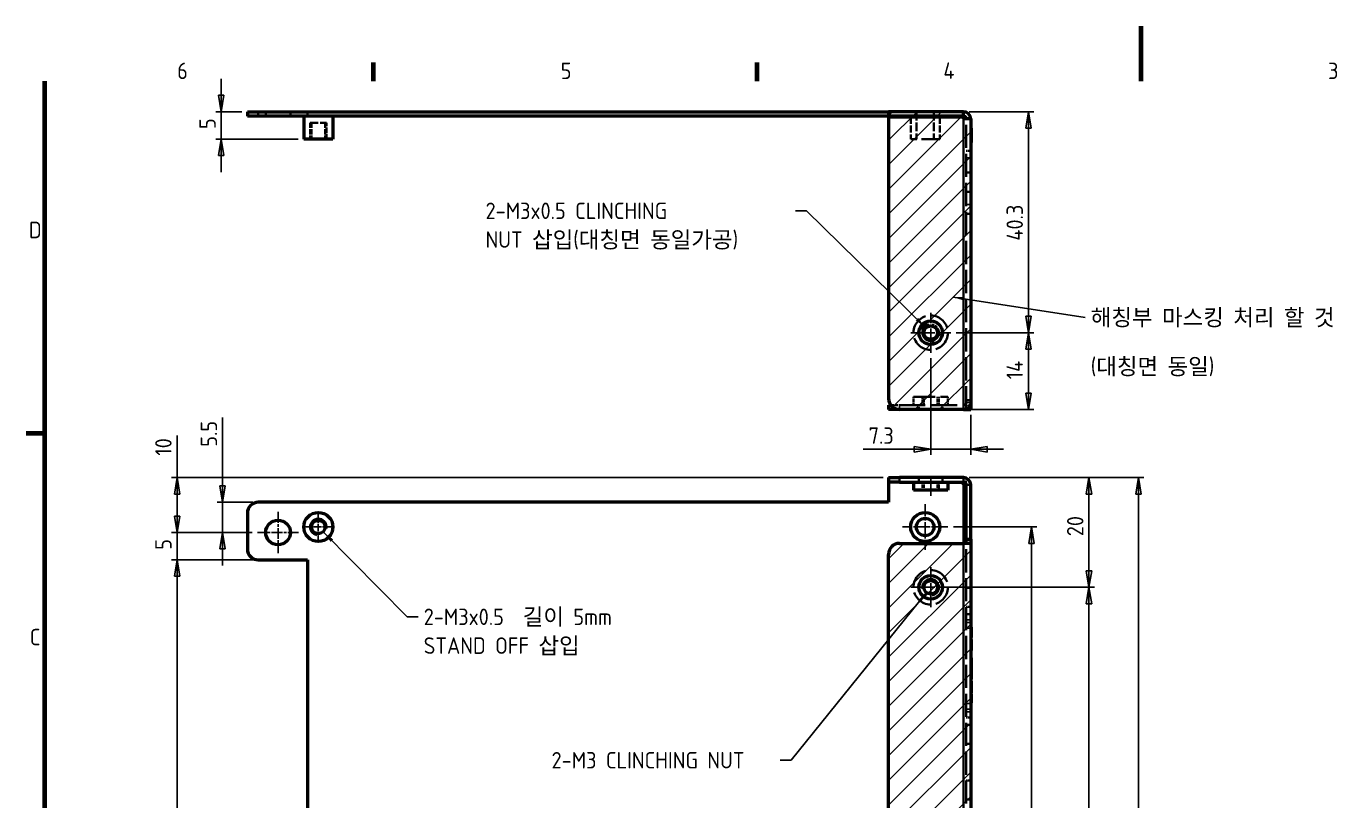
# Model space of a CAD drawing. Header units: millimetres. Extents: x 0 to 420, y 0 to 297.
# Drawn here: x 6.6 to 246.1, y 155.8 to 297 of the extents above; entities that cross this region are included whole.
import ezdxf

# ---------------------------------------------------------------- set-up
doc = ezdxf.new("R2010")
doc.units = ezdxf.units.MM
doc.linetypes.add('CHAIN', pattern=[0.3543, 0.2362, -0.0295, 0.0591, -0.0295])
doc.linetypes.add('DASHED', pattern=[0.2067, 0.1654, -0.0413])
doc.layers.get('0').update_dxf_attribs({"lineweight": 25})
for name, color, linetype, lineweight in [('가려진 것(ISO)', 5, 'DASHED', 35), ('가려진 좁은 것(ISO)', 5, 'DASHED', 25), ('가시적인 것(ISO)', 7, 'Continuous', 50), ('가시적인 좁은 것(ISO)', 1, 'Continuous', 35), ('경계(ISO)', 7, 'Continuous', 70), ('기호(ISO)', 7, 'Continuous', 25), ('스케치 형상(ISO)', 7, 'Continuous', 25), ('중심 표식(ISO)', 1, 'Continuous', 25), ('중심선(ISO)', 1, 'Continuous', 25), ('치수(ISO)', 7, 'Continuous', 25), ('해치(ISO)', 1, 'Continuous', 18)]:
    doc.layers.add(name, color=color, linetype=linetype, lineweight=lineweight)
doc.styles.add('ISO ProportionalPSTEK', font='isocp.shx')
doc.dimstyles.new('PSTEK', dxfattribs={"dimtxt": 3, "dimasz": 3, "dimexe": 1, "dimexo": 1, "dimgap": 1, "dimtad": 1, "dimrnd": 1e-08, "dimdsep": 46, "dimtxsty": 'ISO ProportionalPSTEK', "dimblk": 'Filled-1', "dimcen": 0.09, "dimdle": 10, "dimclrd": 3, "dimclre": 3, "dimclrt": 1, "dimadec": 1, "dimazin": 2, "dimtfac": 1, "dimtmove": 0, "dimatfit": 3, "dimfxl": 0, "dimtolj": 1, "dimlwd": -1, "dimlwe": -1, "dimarcsym": 0})
doc.dimstyles.new('PSTEK$7', dxfattribs={"dimtxt": 3, "dimasz": 2, "dimexe": 1, "dimexo": 1, "dimgap": 1, "dimtad": 1, "dimrnd": 1e-08, "dimdsep": 46, "dimtxsty": 'ISO ProportionalPSTEK', "dimblk": 'Filled-1', "dimcen": 0.09, "dimdle": 10, "dimclrd": 3, "dimclre": 3, "dimclrt": 1, "dimadec": 1, "dimazin": 2, "dimtfac": 1, "dimtmove": 0, "dimatfit": 3, "dimfxl": 0, "dimtolj": 1, "dimlwd": -1, "dimlwe": -1, "dimarcsym": 0})
pattern_1 = [(45, (0, 0), (-2.245064, 2.245064), [])]

# ---------------------------------------------------------------- blocks, each defined once
blk = doc.blocks.new('경계 Default Border')
at = {"layer": '경계(ISO)'}
for p, q in [((70, 287), (70, 290.4)), ((140, 287), (140, 290.4)), ((10, 222.75), (6.6, 222.75))]:
    blk.add_line(p, q, dxfattribs=at)
at = {"layer": '경계(ISO)', "flags": 128}
for points in [[(210, 297), (210, 287)], [(10, 10), (10, 287)]]:
    blk.add_lwpolyline(points, dxfattribs=at)
at = {"layer": '경계(ISO)', "color": 1, "char_height": 3, "attachment_point": 7, "style": 'ISO ProportionalPSTEK'}
for s, insert in [('6', (34.14, 287.37)), ('5', (104.14, 287.37)), ('4', (173.97, 287.4)), ('3', (244.17, 287.37)), ('D', (7.08, 258.35)), ('C', (7.24, 184.1))]:
    blk.add_mtext(s, dxfattribs=dict(at, insert=insert))
blk = doc.blocks.new('Filled-1')
at = {"color": 0}
for p, q in [((0, 0), (-1, 0.167)), ((-1, 0.167), (-1, -0.167)), ((-1, 0), (0, 0)), ((-1, -0.167), (0, 0))]:
    blk.add_line(p, q, dxfattribs=at)
at = {"color": 0, "flags": 128}
blk.add_lwpolyline([(-1, -0.167), (0, 0)], dxfattribs=at)
at = {"color": 0}
blk.add_solid([(-1, -0.167), (0, 0), (-1, 0.167), (-1, -0.167)], dxfattribs=at)
blk = doc.blocks.new('*D15')
at = {"layer": 'Defpoints', "color": 0}
for p in [(177.65, 214.68), (200.53, 214.68), (171.65, 194.68)]:
    blk.add_point(p, dxfattribs=at)
at = {"layer": '치수(ISO)', "color": 3}
for p, q in [((178.65, 214.68), (201.53, 214.68)), ((200.53, 197.68), (200.53, 211.68)), ((172.65, 194.68), (201.53, 194.68))]:
    blk.add_line(p, q, dxfattribs=at)
at = {"layer": '치수(ISO)', "color": 3, "xscale": 3, "yscale": 3, "zscale": 3}
for p, rotation in [((200.53, 214.68), 90), ((200.53, 194.68), 270)]:
    blk.add_blockref('Filled-1', p, dxfattribs=dict(at, rotation=rotation))
at = {"layer": '치수(ISO)', "color": 1, "insert": (196.53, 203.99), "char_height": 3, "attachment_point": 1, "rotation": 90, "style": 'ISO ProportionalPSTEK'}
blk.add_mtext('\\A1;20', dxfattribs=at)
blk = doc.blocks.new('*D16')
at = {"layer": 'Defpoints', "color": 0}
for p in [(171.65, 194.68), (200.53, 194.68), (175.3, 94.68)]:
    blk.add_point(p, dxfattribs=at)
at = {"layer": '치수(ISO)', "color": 3}
for p, q in [((172.65, 194.68), (201.53, 194.68)), ((200.53, 97.68), (200.53, 191.68)), ((176.3, 94.68), (201.53, 94.68))]:
    blk.add_line(p, q, dxfattribs=at)
at = {"layer": '치수(ISO)', "color": 3, "xscale": 3, "yscale": 3, "zscale": 3}
for p, rotation in [((200.53, 194.68), 90), ((200.53, 94.68), 270)]:
    blk.add_blockref('Filled-1', p, dxfattribs=dict(at, rotation=rotation))
at = {"layer": '치수(ISO)', "color": 1, "insert": (196.53, 140.28), "char_height": 3, "attachment_point": 1, "rotation": 90, "style": 'ISO ProportionalPSTEK'}
blk.add_mtext('\\A1;100', dxfattribs=at)
blk = doc.blocks.new('*D17')
at = {"layer": 'Defpoints', "color": 0}
for p in [(34.13, 214.68), (163.95, 214.68), (48.8, 204.68)]:
    blk.add_point(p, dxfattribs=at)
at = {"layer": '치수(ISO)', "color": 3}
for p, q in [((34.13, 214.68), (34.13, 222.38)), ((162.95, 214.68), (33.13, 214.68)), ((34.13, 207.68), (34.13, 211.68)), ((47.8, 204.68), (33.13, 204.68))]:
    blk.add_line(p, q, dxfattribs=at)
at = {"layer": '치수(ISO)', "color": 3, "xscale": 3, "yscale": 3, "zscale": 3}
for p, rotation in [((34.13, 214.68), 90), ((34.13, 204.68), 270)]:
    blk.add_blockref('Filled-1', p, dxfattribs=dict(at, rotation=rotation))
at = {"layer": '치수(ISO)', "color": 1, "insert": (30.13, 218.68), "char_height": 3, "attachment_point": 1, "rotation": 90, "style": 'ISO ProportionalPSTEK'}
blk.add_mtext('\\A1;10', dxfattribs=at)
blk = doc.blocks.new('*D18')
at = {"layer": 'Defpoints', "color": 0}
for p in [(34.13, 204.68), (48.8, 204.68), (48.95, 199.68)]:
    blk.add_point(p, dxfattribs=at)
at = {"layer": '치수(ISO)', "color": 3}
for p, q in [((34.13, 207.68), (34.13, 210.68)), ((47.8, 204.68), (33.13, 204.68)), ((34.13, 199.68), (34.13, 204.68)), ((47.95, 199.68), (33.13, 199.68)), ((34.13, 196.68), (34.13, 193.68))]:
    blk.add_line(p, q, dxfattribs=at)
at = {"layer": '치수(ISO)', "color": 3, "xscale": 3, "yscale": 3, "zscale": 3}
for p, rotation in [((34.13, 204.68), 270), ((34.13, 199.68), 90)]:
    blk.add_blockref('Filled-1', p, dxfattribs=dict(at, rotation=rotation))
at = {"layer": '치수(ISO)', "color": 1, "insert": (30.13, 201.52), "char_height": 3, "attachment_point": 1, "rotation": 90, "style": 'ISO ProportionalPSTEK'}
blk.add_mtext('\\A1;5', dxfattribs=at)
blk = doc.blocks.new('*D19')
at = {"layer": 'Defpoints', "color": 0}
for p in [(34.13, 199.68), (48.95, 199.68), (48.95, 89.68)]:
    blk.add_point(p, dxfattribs=at)
at = {"layer": '치수(ISO)', "color": 3}
for p, q in [((47.95, 199.68), (33.13, 199.68)), ((34.13, 92.68), (34.13, 196.68)), ((47.95, 89.68), (33.13, 89.68))]:
    blk.add_line(p, q, dxfattribs=at)
at = {"layer": '치수(ISO)', "color": 3, "xscale": 3, "yscale": 3, "zscale": 3}
for p, rotation in [((34.13, 199.68), 90), ((34.13, 89.68), 270)]:
    blk.add_blockref('Filled-1', p, dxfattribs=dict(at, rotation=rotation))
at = {"layer": '치수(ISO)', "color": 1, "insert": (30.13, 142.58), "char_height": 3, "attachment_point": 1, "rotation": 90, "style": 'ISO ProportionalPSTEK'}
blk.add_mtext('\\A1;110', dxfattribs=at)
blk = doc.blocks.new('*D22')
at = {"layer": 'Defpoints', "color": 0}
for p in [(46.95, 281.41), (42.18, 276.41), (57.25, 276.41)]:
    blk.add_point(p, dxfattribs=at)
at = {"layer": '치수(ISO)', "color": 3}
for p, q in [((42.18, 284.41), (42.18, 287.41)), ((45.95, 281.41), (41.18, 281.41)), ((42.18, 281.41), (42.18, 276.41)), ((56.25, 276.41), (41.18, 276.41)), ((42.18, 273.41), (42.18, 270.41))]:
    blk.add_line(p, q, dxfattribs=at)
at = {"layer": '치수(ISO)', "color": 3, "xscale": 3, "yscale": 3, "zscale": 3}
for p, rotation in [((42.18, 281.41), 270), ((42.18, 276.41), 90)]:
    blk.add_blockref('Filled-1', p, dxfattribs=dict(at, rotation=rotation))
at = {"layer": '치수(ISO)', "color": 1, "insert": (38.18, 278.25), "char_height": 3, "attachment_point": 1, "rotation": 90, "style": 'ISO ProportionalPSTEK'}
blk.add_mtext('\\A1;5', dxfattribs=at)
blk = doc.blocks.new('*D35')
at = {"layer": 'Defpoints', "color": 0}
for p in [(177.65, 281.41), (175.3, 241.11), (189.49, 241.11)]:
    blk.add_point(p, dxfattribs=at)
at = {"layer": '치수(ISO)', "color": 3}
for p, q in [((178.65, 281.41), (190.49, 281.41)), ((189.49, 278.41), (189.49, 244.11)), ((176.3, 241.11), (190.49, 241.11))]:
    blk.add_line(p, q, dxfattribs=at)
at = {"layer": '치수(ISO)', "color": 3, "xscale": 3, "yscale": 3, "zscale": 3}
for p, rotation in [((189.49, 281.41), 90), ((189.49, 241.11), 270)]:
    blk.add_blockref('Filled-1', p, dxfattribs=dict(at, rotation=rotation))
at = {"layer": '치수(ISO)', "color": 1, "insert": (185.49, 257.9), "char_height": 3, "attachment_point": 1, "rotation": 90, "style": 'ISO ProportionalPSTEK'}
blk.add_mtext('\\A1;40.3', dxfattribs=at)
blk = doc.blocks.new('*D36')
at = {"layer": 'Defpoints', "color": 0}
for p in [(175.3, 241.11), (189.49, 241.11), (177.65, 227.11)]:
    blk.add_point(p, dxfattribs=at)
at = {"layer": '치수(ISO)', "color": 3}
for p, q in [((176.3, 241.11), (190.49, 241.11)), ((189.49, 230.11), (189.49, 238.11)), ((178.65, 227.11), (190.49, 227.11))]:
    blk.add_line(p, q, dxfattribs=at)
at = {"layer": '치수(ISO)', "color": 3, "xscale": 3, "yscale": 3, "zscale": 3}
for p, rotation in [((189.49, 241.11), 90), ((189.49, 227.11), 270)]:
    blk.add_blockref('Filled-1', p, dxfattribs=dict(at, rotation=rotation))
at = {"layer": '치수(ISO)', "color": 1, "insert": (185.49, 232.61), "char_height": 3, "attachment_point": 1, "rotation": 90, "style": 'ISO ProportionalPSTEK'}
blk.add_mtext('\\A1;14', dxfattribs=at)
blk = doc.blocks.new('*D37')
at = {"layer": 'Defpoints', "color": 0}
for p in [(171.65, 237.46), (178.95, 227.11), (171.65, 219.85)]:
    blk.add_point(p, dxfattribs=at)
at = {"layer": '치수(ISO)', "color": 3}
for p, q in [((171.65, 236.46), (171.65, 218.85)), ((178.95, 226.11), (178.95, 218.85)), ((168.65, 219.85), (159.33, 219.85)), ((178.95, 219.85), (171.65, 219.85)), ((181.95, 219.85), (184.95, 219.85))]:
    blk.add_line(p, q, dxfattribs=at)
at = {"layer": '치수(ISO)', "color": 3, "xscale": 3, "yscale": 3, "zscale": 3}
blk.add_blockref('Filled-1', (171.65, 219.85), dxfattribs=at)
at = {"layer": '치수(ISO)', "color": 3, "xscale": 3, "yscale": 3, "zscale": 3, "rotation": 180}
blk.add_blockref('Filled-1', (178.95, 219.85), dxfattribs=at)
at = {"layer": '치수(ISO)', "color": 1, "insert": (160.33, 223.85), "char_height": 3, "attachment_point": 1, "style": 'ISO ProportionalPSTEK'}
blk.add_mtext('\\A1;7.3', dxfattribs=at)
blk = doc.blocks.new('*D41')
at = {"layer": 'Defpoints', "color": 0}
for p in [(174.8, 205.68), (174.8, 83.68), (190.04, 83.68)]:
    blk.add_point(p, dxfattribs=at)
at = {"layer": '치수(ISO)', "color": 3}
for p, q in [((175.8, 205.68), (191.04, 205.68)), ((190.04, 202.68), (190.04, 86.68)), ((175.8, 83.68), (191.04, 83.68))]:
    blk.add_line(p, q, dxfattribs=at)
at = {"layer": '치수(ISO)', "color": 3, "xscale": 3, "yscale": 3, "zscale": 3}
for p, rotation in [((190.04, 205.68), 90), ((190.04, 83.68), 270)]:
    blk.add_blockref('Filled-1', p, dxfattribs=dict(at, rotation=rotation))
at = {"layer": '치수(ISO)', "color": 1, "insert": (186.04, 142.19), "char_height": 3, "attachment_point": 1, "rotation": 90, "style": 'ISO ProportionalPSTEK'}
blk.add_mtext('\\A1;122', dxfattribs=at)
blk = doc.blocks.new('*D46')
at = {"layer": 'Defpoints', "color": 0}
for p in [(177.65, 214.68), (177.65, 74.68), (209.57, 74.68)]:
    blk.add_point(p, dxfattribs=at)
at = {"layer": '치수(ISO)', "color": 3}
for p, q in [((178.65, 214.68), (210.57, 214.68)), ((209.57, 211.68), (209.57, 77.68)), ((178.65, 74.68), (210.57, 74.68))]:
    blk.add_line(p, q, dxfattribs=at)
at = {"layer": '치수(ISO)', "color": 3, "xscale": 3, "yscale": 3, "zscale": 3}
for p, rotation in [((209.57, 214.68), 90), ((209.57, 74.68), 270)]:
    blk.add_blockref('Filled-1', p, dxfattribs=dict(at, rotation=rotation))
at = {"layer": '치수(ISO)', "color": 1, "insert": (205.57, 142.13), "char_height": 3, "attachment_point": 1, "rotation": 90, "style": 'ISO ProportionalPSTEK'}
blk.add_mtext('\\A1;140', dxfattribs=at)
blk = doc.blocks.new('*D51')
at = {"layer": 'Defpoints', "color": 0}
for p in [(48.95, 210.18), (42.43, 204.68), (48.8, 204.68)]:
    blk.add_point(p, dxfattribs=at)
at = {"layer": '치수(ISO)', "color": 3}
for p, q in [((42.43, 213.18), (42.43, 225.64)), ((47.95, 210.18), (41.43, 210.18)), ((42.43, 204.68), (42.43, 210.18)), ((47.8, 204.68), (41.43, 204.68)), ((42.43, 201.68), (42.43, 198.68))]:
    blk.add_line(p, q, dxfattribs=at)
at = {"layer": '치수(ISO)', "color": 3, "xscale": 3, "yscale": 3, "zscale": 3}
for p, rotation in [((42.43, 210.18), 270), ((42.43, 204.68), 90)]:
    blk.add_blockref('Filled-1', p, dxfattribs=dict(at, rotation=rotation))
at = {"layer": '치수(ISO)', "color": 1, "insert": (38.43, 220.31), "char_height": 3, "attachment_point": 1, "rotation": 90, "style": 'ISO ProportionalPSTEK'}
blk.add_mtext('\\A1;5.5', dxfattribs=at)

msp = doc.modelspace()

# ---------------------------------------------------------------- hatches: boundary and pattern name
at = {"layer": '해치(ISO)'}
h = msp.add_hatch(dxfattribs=at)
h.set_pattern_fill('ANSI31', color=1, scale=25.4, style=0)
h.set_pattern_definition(pattern_1)
edge = h.paths.add_edge_path()
edge.add_line((163.949, 281.41), (163.949, 229.11))
edge.add_arc((165.949, 229.11), 2, 180, 270)
edge.add_line((165.949, 227.11), (178.949, 227.11))
edge.add_line((178.949, 227.11), (178.949, 280.11))
edge.add_arc((177.649, 280.11), 1.3, 0, 90)
edge.add_line((177.649, 281.41), (163.949, 281.41))
h = msp.add_hatch(dxfattribs=at)
h.set_pattern_fill('ANSI31', color=1, scale=25.4, style=0)
h.set_pattern_definition(pattern_1)
edge = h.paths.add_edge_path()
edge.add_line((165.949, 202.681), (178.949, 202.681))
edge.add_line((178.949, 202.681), (178.949, 86.681))
edge.add_line((178.949, 86.681), (165.949, 86.681))
edge.add_arc((165.949, 88.681), 2, 180, 270, ccw=False)
edge.add_line((163.949, 88.681), (163.949, 200.681))
edge.add_arc((165.949, 200.681), 2, 90, 180, ccw=False)

# ---------------------------------------------------------------- linework, layer by layer
at = {"layer": '가려진 것(ISO)', "ltscale": 1.523657}
for p, q in [((50.299, 281.41), (50.299, 280.61)), ((54.799, 281.41), (54.799, 280.61)), ((57.949, 280.61), (57.949, 281.41)), ((178.949, 274.31), (178.149, 274.31)), ((178.949, 270.31), (178.149, 270.31)), ((178.949, 266.81), (178.149, 266.81)), ((178.949, 262.81), (178.149, 262.81)), ((169.499, 227.91), (169.499, 227.11)), ((173.799, 227.91), (173.799, 227.11)), ((178.149, 228.81), (178.949, 228.81)), ((169.499, 214.681), (169.499, 213.881)), ((173.799, 214.681), (173.799, 213.881)), ((178.949, 194.606), (178.149, 194.606)), ((178.949, 191.106), (178.149, 191.106)), ((178.949, 189.763), (178.149, 189.763)), ((178.949, 170.95), (178.149, 170.95)), ((178.949, 169.606), (178.149, 169.606)), ((178.949, 166.106), (178.149, 166.106)), ((178.949, 159.461), (178.149, 159.461)), ((178.949, 155.961), (178.149, 155.961))]:
    msp.add_line(p, q, dxfattribs=at)
at = {"layer": '가려진 것(ISO)', "ltscale": 7.809156}
for p, q in [((167.999, 280.51), (167.999, 276.41)), ((173.299, 280.51), (173.299, 276.41))]:
    msp.add_line(p, q, dxfattribs=at)
at = {"layer": '가려진 것(ISO)', "ltscale": 9.523383}
for p, q in [((169.049, 281.41), (169.049, 276.41)), ((172.249, 281.41), (172.249, 276.41))]:
    msp.add_line(p, q, dxfattribs=at)
at = {"layer": '가려진 것(ISO)', "ltscale": 5.71399}
for p, q in [((58.399, 279.41), (58.399, 276.41)), ((58.67, 279.41), (58.67, 276.41)), ((61.129, 279.41), (61.129, 276.41)), ((61.399, 276.41), (61.399, 279.41))]:
    msp.add_line(p, q, dxfattribs=at)
at = {"layer": '가려진 것(ISO)', "ltscale": 8.975572}
msp.add_line((58.399, 279.41), (61.399, 279.41), dxfattribs=at)
at = {"layer": '가려진 것(ISO)', "ltscale": 25.641026}
msp.add_line((178.149, 227.11), (178.149, 280.11), dxfattribs=at)
at = {"layer": '가려진 것(ISO)', "ltscale": 0.19037}
for p, q in [((178.949, 278.363), (179.049, 278.363)), ((178.949, 278.128), (179.049, 278.128)), ((178.949, 278.119), (179.049, 278.119)), ((178.949, 277.996), (179.049, 277.996)), ((178.949, 277.974), (179.049, 277.974)), ((178.949, 277.664), (179.049, 277.664)), ((178.949, 277.655), (179.049, 277.655)), ((178.949, 277.433), (179.049, 277.433)), ((178.949, 277.431), (179.049, 277.431)), ((178.949, 277.429), (179.049, 277.429)), ((178.949, 277.38), (179.049, 277.38)), ((178.949, 277.368), (179.049, 277.368)), ((178.949, 277.275), (179.049, 277.275)), ((178.949, 277.155), (179.049, 277.155)), ((178.949, 277.147), (179.049, 277.147)), ((178.949, 277.09), (179.049, 277.09)), ((178.949, 276.997), (179.049, 276.997)), ((178.949, 276.973), (179.049, 276.973)), ((178.949, 276.961), (179.049, 276.961)), ((178.949, 276.878), (179.049, 276.878)), ((178.949, 276.799), (179.049, 276.799)), ((178.949, 276.794), (179.049, 276.794)), ((178.949, 276.572), (179.049, 276.572)), ((178.949, 276.211), (179.049, 276.211)), ((178.949, 276.203), (179.049, 276.203)), ((178.949, 276.158), (179.049, 276.158)), ((178.949, 276.15), (179.049, 276.15)), ((178.949, 276.148), (179.049, 276.148)), ((178.949, 276.146), (179.049, 276.146)), ((178.949, 276.102), (179.049, 276.102)), ((178.949, 276.098), (179.049, 276.098)), ((178.949, 275.964), (179.049, 275.964)), ((178.949, 275.863), (179.049, 275.863)), ((178.949, 187.386), (179.049, 187.386)), ((178.949, 187.384), (179.049, 187.384)), ((178.949, 187.12), (179.049, 187.12)), ((178.949, 185.86), (179.049, 185.86)), ((178.949, 184.969), (179.049, 184.969)), ((178.949, 184.732), (179.049, 184.732)), ((178.949, 184.673), (179.049, 184.673)), ((178.949, 184.521), (179.049, 184.521)), ((178.949, 184.462), (179.049, 184.462)), ((178.949, 184.306), (179.049, 184.306)), ((178.949, 184.286), (179.049, 184.286)), ((178.949, 184.246), (179.049, 184.246)), ((178.949, 184.069), (179.049, 184.069)), ((178.949, 184.057), (179.049, 184.057)), ((178.949, 183.999), (179.049, 183.999)), ((178.949, 183.843), (179.049, 183.843)), ((178.949, 183.788), (179.049, 183.788)), ((178.949, 183.782), (179.049, 183.782)), ((178.949, 183.63), (179.049, 183.63)), ((178.949, 183.612), (179.049, 183.612)), ((178.949, 183.571), (179.049, 183.571)), ((178.949, 183.395), (179.049, 183.395)), ((178.949, 180.988), (179.049, 180.988)), ((178.949, 180.656), (179.049, 180.656)), ((178.949, 179.874), (179.049, 179.874)), ((178.949, 179.442), (179.049, 179.442)), ((178.949, 179.157), (179.049, 179.157)), ((178.949, 179.015), (179.049, 179.015)), ((178.949, 178.984), (179.049, 178.984)), ((178.949, 178.652), (179.049, 178.652)), ((178.949, 178.271), (179.049, 178.271)), ((178.949, 177.228), (179.049, 177.228)), ((178.949, 175.71), (179.049, 175.71)), ((178.949, 174.843), (179.049, 174.843)), ((178.949, 174.702), (179.049, 174.702)), ((178.949, 173.942), (179.049, 173.942))]:
    msp.add_line(p, q, dxfattribs=at)
at = {"layer": '가려진 것(ISO)', "ltscale": 20.138414}
msp.add_line((173.299, 276.41), (167.999, 276.41), dxfattribs=at)
at = {"layer": '가려진 것(ISO)', "ltscale": 3.532332}
msp.add_line((164.349, 227.91), (165.949, 227.91), dxfattribs=at)
at = {"layer": '가려진 것(ISO)', "ltscale": 28.301888}
msp.add_line((165.949, 227.91), (177.649, 227.91), dxfattribs=at)
at = {"layer": '가려진 것(ISO)', "ltscale": 23.938116}
msp.add_line((168.499, 229.41), (174.799, 229.41), dxfattribs=at)
at = {"layer": '가려진 것(ISO)', "ltscale": 2.856945}
for p, q in [((168.499, 227.91), (168.499, 229.41)), ((170.149, 229.41), (170.149, 227.91)), ((170.42, 227.91), (170.42, 229.41)), ((172.879, 227.91), (172.879, 229.41)), ((173.149, 227.91), (173.149, 229.41)), ((174.799, 227.91), (174.799, 229.41)), ((170.149, 213.881), (170.149, 212.381)), ((170.42, 213.881), (170.42, 212.381)), ((172.879, 213.881), (172.879, 212.381)), ((173.149, 212.381), (173.149, 213.881))]:
    msp.add_line(p, q, dxfattribs=at)
at = {"layer": '가려진 것(ISO)', "ltscale": 25.509083}
msp.add_line((178.149, 86.681), (178.149, 202.681), dxfattribs=at)
at = {"layer": '가려진 것(ISO)', "ltscale": 23.938116}
for centre in [(171.649, 241.11), (171.649, 194.681)]:
    msp.add_circle(centre, 3.15, dxfattribs=at)
at = {"layer": '가려진 것(ISO)', "ltscale": 3.490439}
msp.add_arc((171.649, 241.11), 1.5, 10, 80, dxfattribs=at)
at = {"layer": '가려진 것(ISO)', "ltscale": 3.889358}
msp.add_arc((177.649, 228.41), 1.3, 270, 0, dxfattribs=at)
at = {"layer": '가려진 것(ISO)', "ltscale": 1.495845}
msp.add_arc((177.649, 228.41), 0.5, 270, 0, dxfattribs=at)
at = {"layer": '가려진 좁은 것(ISO)', "ltscale": 0.19037}
for p, q in [((178.949, 278.16), (179.049, 278.16)), ((178.949, 278.079), (179.049, 278.079)), ((178.949, 278.075), (179.049, 278.075)), ((178.949, 277.87), (179.049, 277.87)), ((178.949, 277.609), (179.049, 277.609)), ((178.949, 277.595), (179.049, 277.595)), ((178.949, 277.22), (179.049, 277.22)), ((178.949, 277.171), (179.049, 277.171)), ((178.949, 277.113), (179.049, 277.113)), ((178.949, 276.626), (179.049, 276.626)), ((178.949, 276.616), (179.049, 276.616)), ((178.949, 276.568), (179.049, 276.568)), ((178.949, 276.541), (179.049, 276.541)), ((178.949, 276.472), (179.049, 276.472)), ((178.949, 276.426), (179.049, 276.426)), ((178.949, 276.359), (179.049, 276.359)), ((178.949, 276.357), (179.049, 276.357)), ((178.949, 276.245), (179.049, 276.245)), ((178.949, 276.235), (179.049, 276.235)), ((178.949, 276.221), (179.049, 276.221)), ((178.949, 276.162), (179.049, 276.162)), ((178.949, 276.019), (179.049, 276.019)), ((178.949, 275.994), (179.049, 275.994)), ((178.949, 187.102), (179.049, 187.102)), ((178.949, 186.636), (179.049, 186.636)), ((178.949, 186.632), (179.049, 186.632)), ((178.949, 186.091), (179.049, 186.091)), ((178.949, 186.083), (179.049, 186.083)), ((178.949, 185.828), (179.049, 185.828)), ((178.949, 178.999), (179.049, 178.999)), ((178.949, 178.601), (179.049, 178.601)), ((178.949, 178.563), (179.049, 178.563)), ((178.949, 177.023), (179.049, 177.023)), ((178.949, 176.47), (179.049, 176.47)), ((178.949, 175.915), (179.049, 175.915)), ((178.949, 175.662), (179.049, 175.662)), ((178.949, 174.971), (179.049, 174.971)), ((178.949, 174.663), (179.049, 174.663)), ((178.949, 174.223), (179.049, 174.223)), ((178.949, 174.217), (179.049, 174.217)), ((178.949, 174.169), (179.049, 174.169))]:
    msp.add_line(p, q, dxfattribs=at)
at = {"layer": '가려진 좁은 것(ISO)', "ltscale": 1.523657}
for p, q in [((178.949, 272.991), (178.149, 272.991)), ((178.949, 264.491), (178.149, 264.491)), ((165.949, 227.11), (165.949, 227.91)), ((178.149, 228.41), (178.949, 228.41)), ((178.949, 189.752), (178.149, 189.752)), ((178.949, 188.717), (178.149, 188.717)), ((178.949, 188.263), (178.149, 188.263)), ((178.949, 187.228), (178.149, 187.228)), ((178.949, 173.485), (178.149, 173.485)), ((178.949, 172.45), (178.149, 172.45)), ((178.949, 171.996), (178.149, 171.996)), ((178.949, 170.961), (178.149, 170.961))]:
    msp.add_line(p, q, dxfattribs=at)
at = {"layer": '가려진 좁은 것(ISO)', "ltscale": 2.285536}
msp.add_line((178.149, 214.581), (178.149, 213.381), dxfattribs=at)
at = {"layer": '가시적인 것(ISO)'}
for p, q in [((46.949, 281.41), (46.949, 280.61)), ((46.949, 281.41), (48.949, 281.41)), ((48.949, 280.61), (46.949, 280.61)), ((48.949, 281.41), (163.949, 281.41)), ((163.949, 280.61), (48.949, 280.61)), ((57.249, 280.61), (57.249, 276.41)), ((62.549, 280.61), (62.549, 276.41)), ((177.649, 281.41), (163.949, 281.41)), ((163.949, 281.41), (163.949, 280.61)), ((177.649, 280.61), (163.949, 280.61)), ((163.949, 280.51), (177.649, 280.51)), ((163.949, 280.51), (163.949, 229.11)), ((167.999, 280.61), (167.999, 280.51)), ((173.299, 280.61), (173.299, 280.51)), ((177.649, 280.61), (177.649, 281.41)), ((177.649, 280.51), (177.649, 280.11)), ((178.149, 280.11), (177.649, 280.11)), ((178.949, 280.11), (178.149, 280.11)), ((178.949, 280.11), (178.949, 227.11)), ((178.949, 278.415), (179.049, 278.415)), ((178.949, 278.407), (179.049, 278.407)), ((178.949, 278.334), (179.049, 278.334)), ((178.949, 278.192), (179.049, 278.192)), ((179.049, 278.192), (179.049, 277.795)), ((62.549, 276.41), (57.249, 276.41)), ((178.949, 277.795), (179.049, 277.795)), ((178.949, 276.43), (179.049, 276.43)), ((178.949, 276.029), (179.049, 276.029)), ((178.949, 275.883), (179.049, 275.883)), ((178.949, 275.818), (179.049, 275.818)), ((178.949, 275.81), (179.049, 275.81)), ((179.049, 276.43), (179.049, 276.029)), ((163.949, 227.91), (164.349, 227.91)), ((163.949, 227.91), (163.949, 227.11)), ((165.949, 227.11), (163.949, 227.11)), ((177.649, 227.11), (165.949, 227.11)), ((177.649, 227.11), (178.949, 227.11)), ((163.949, 214.681), (165.949, 214.681)), ((163.949, 214.681), (163.949, 213.881)), ((163.949, 213.881), (163.949, 210.181)), ((165.949, 213.881), (163.949, 213.881)), ((177.649, 214.681), (165.949, 214.681)), ((165.949, 213.881), (177.649, 213.881)), ((168.499, 213.881), (168.499, 212.381)), ((174.799, 213.881), (174.799, 212.381)), ((177.649, 213.381), (177.649, 213.881)), ((178.149, 213.381), (177.649, 213.381)), ((178.149, 203.481), (178.149, 213.381)), ((178.949, 203.481), (178.949, 213.381)), ((174.799, 212.381), (168.499, 212.381)), ((163.949, 210.181), (48.949, 210.181)), ((46.949, 208.181), (46.949, 201.681)), ((165.949, 202.681), (177.649, 202.681)), ((178.949, 202.681), (177.649, 202.681)), ((178.149, 203.481), (178.949, 203.481)), ((178.149, 202.681), (178.149, 203.481)), ((178.949, 203.481), (178.949, 202.681)), ((178.949, 202.681), (178.949, 86.681)), ((48.949, 199.681), (57.949, 199.681)), ((57.949, 199.681), (57.949, 89.681)), ((163.949, 88.681), (163.949, 200.681)), ((178.949, 187.41), (179.049, 187.41)), ((178.949, 187.078), (179.049, 187.078)), ((178.949, 185.514), (179.049, 185.514)), ((178.949, 185.165), (179.049, 185.165)), ((178.949, 184.908), (179.049, 184.908)), ((178.949, 184.691), (179.049, 184.691)), ((178.949, 184.515), (179.049, 184.515)), ((179.049, 185.165), (179.049, 184.908)), ((179.049, 184.908), (179.049, 184.691)), ((179.049, 184.691), (179.049, 184.515)), ((179.049, 184.515), (179.049, 184.234)), ((178.949, 184.234), (179.049, 184.234)), ((178.949, 184.017), (179.049, 184.017)), ((178.949, 183.841), (179.049, 183.841)), ((178.949, 183.334), (179.049, 183.334)), ((178.949, 183.138), (179.049, 183.138)), ((179.049, 184.234), (179.049, 184.017)), ((179.049, 184.017), (179.049, 183.841)), ((179.049, 183.841), (179.049, 183.334)), ((179.049, 183.334), (179.049, 183.138)), ((178.949, 181.827), (179.049, 181.827)), ((178.949, 179.817), (179.049, 179.817)), ((179.049, 181.827), (179.049, 179.817)), ((179.049, 179.817), (179.049, 179.503)), ((178.949, 179.503), (179.049, 179.503)), ((178.949, 177.939), (179.049, 177.939)), ((178.949, 177.574), (179.049, 177.574)), ((178.949, 177.274), (179.049, 177.274)), ((179.049, 178.583), (179.049, 177.939)), ((178.949, 175.664), (179.049, 175.664)), ((178.949, 175.364), (179.049, 175.364)), ((178.949, 175.19), (179.049, 175.19)), ((178.949, 173.61), (179.049, 173.61)), ((179.049, 174.238), (179.049, 173.61))]:
    msp.add_line(p, q, dxfattribs=at)
for centre, radius in [((171.649, 241.11), 2.15), ((171.649, 241.11), 1.23), ((52.549, 204.681), 2.25), ((59.899, 205.681), 2.65), ((59.899, 205.681), 1.23), ((170.649, 205.681), 2.65), ((170.649, 205.681), 1.6), ((171.649, 194.681), 2.15), ((171.649, 194.681), 1.23)]:
    msp.add_circle(centre, radius, dxfattribs=at)
for centre, radius, start, end in [((177.649, 280.11), 1.3, 0, 90), ((177.649, 280.11), 0.5, 0, 90), ((165.949, 229.11), 2, 180, 270), ((177.649, 213.381), 1.3, 0, 90), ((177.649, 213.381), 0.5, 0, 90), ((48.949, 208.181), 2, 90, 180), ((48.949, 201.681), 2, 180, 270), ((165.949, 200.681), 2, 90, 180)]:
    msp.add_arc(centre, radius, start, end, dxfattribs=at)
for points in [[(179.049, 278.415), (179.049, 278.414), (179.049, 278.413), (179.049, 278.407)], [(179.049, 275.818), (179.049, 275.812), (179.049, 275.811), (179.049, 275.81)]]:
    msp.add_open_spline(points, degree=3, dxfattribs=at)
for points, knots in [([(179.049, 278.407), (179.049, 278.405), (179.049, 278.403), (179.049, 278.375), (179.049, 278.356), (179.049, 278.334)], [-0.042805547, -0.042805547, -0.042805547, -0.042805547, -0.020984782, -0.020984782, 0, 0, 0, 0]), ([(179.049, 278.334), (179.049, 278.316), (179.049, 278.293), (179.049, 278.241), (179.049, 278.217), (179.049, 278.192)], [-0.035724729, -0.035724729, -0.035724729, -0.035724729, -0.017263567, -0.017263567, 0, 0, 0, 0]), ([(179.049, 277.795), (179.049, 277.722), (179.049, 277.641), (179.049, 277.492), (179.049, 277.354), (179.049, 277.115)], [-0.16438979, -0.16438979, -0.16438979, -0.16438979, -0.07180948, -0.07180948, 0, 0, 0, 0]), ([(179.049, 277.115), (179.049, 276.966), (179.049, 276.789), (179.049, 276.55), (179.049, 276.488), (179.049, 276.43)], [-0.084953723, -0.084953723, -0.084953723, -0.084953723, -0.029529364, -0.029529364, -0.008799085, -0.008799085, -0.008799085, -0.008799085]), ([(179.049, 276.029), (179.049, 275.999), (179.049, 275.972), (179.049, 275.934), (179.049, 275.907), (179.049, 275.883)], [-0.070656955, -0.070656955, -0.070656955, -0.070656955, -0.023901079, -0.023901079, 0, 0, 0, 0]), ([(179.049, 275.883), (179.049, 275.863), (179.049, 275.847), (179.049, 275.83), (179.049, 275.823), (179.049, 275.818)], [-0.10644016, -0.10644016, -0.10644016, -0.10644016, -0.03597683, -0.03597683, 0, 0, 0, 0]), ([(179.049, 187.41), (179.049, 187.355), (179.049, 187.3), (179.049, 187.214), (179.049, 187.154), (179.049, 187.078)], [-0.070656955, -0.070656955, -0.070656955, -0.070656955, -0.023901079, -0.023901079, 0, 0, 0, 0]), ([(179.049, 187.078), (179.049, 187.012), (179.049, 186.943), (179.049, 186.839), (179.049, 186.758), (179.049, 186.638)], [-0.10644016, -0.10644016, -0.10644016, -0.10644016, -0.03597683, -0.03597683, 0, 0, 0, 0]), ([(179.049, 186.638), (179.049, 186.55), (179.049, 186.462), (179.049, 186.295), (179.049, 186.218), (179.049, 186.021), (179.049, 185.916), (179.049, 185.826)], [-0.091866127, -0.091866127, -0.091866127, -0.091866127, -0.065379175, -0.065379175, -0.040508848, -0.040508848, 0, 0, 0, 0]), ([(179.049, 185.826), (179.049, 185.721), (179.049, 185.645), (179.049, 185.563), (179.049, 185.533), (179.049, 185.514)], [-0.22548632, -0.22548632, -0.22548632, -0.22548632, -0.08501629, -0.08501629, 0, 0, 0, 0]), ([(179.049, 179.503), (179.049, 179.5), (179.049, 179.496), (179.049, 179.464), (179.049, 179.442), (179.049, 179.351), (179.049, 179.291), (179.049, 179.219)], [-0.079299078, -0.079299078, -0.079299078, -0.079299078, -0.047901546, -0.047901546, -0.025528413, -0.025528413, 0, 0, 0, 0]), ([(179.049, 179.219), (179.049, 179.177), (179.049, 179.132), (179.049, 179.039), (179.049, 178.991), (179.049, 178.824), (179.049, 178.703), (179.049, 178.583)], [-0.066047158, -0.066047158, -0.066047158, -0.066047158, -0.050796343, -0.050796343, -0.036035686, -0.036035686, 0, 0, 0, 0]), ([(179.049, 177.574), (179.049, 177.555), (179.049, 177.526), (179.049, 177.426), (179.049, 177.362), (179.049, 177.274)], [-0.08490327, -0.08490327, -0.08490327, -0.08490327, -0.040449791, -0.040449791, 0, 0, 0, 0]), ([(179.049, 177.274), (179.049, 177.226), (179.049, 177.171), (179.049, 177.036), (179.049, 176.965), (179.049, 176.772), (179.049, 176.621), (179.049, 176.468)], [-0.076309318, -0.076309318, -0.076309318, -0.076309318, -0.062688339, -0.062688339, -0.045898513, -0.045898513, 0, 0, 0, 0]), ([(179.049, 176.468), (179.049, 176.378), (179.049, 176.289), (179.049, 176.119), (179.049, 176.04), (179.049, 175.849), (179.049, 175.749), (179.049, 175.664)], [-0.090462862, -0.090462862, -0.090462862, -0.090462862, -0.063719275, -0.063719275, -0.038575218, -0.038575218, 0, 0, 0, 0]), ([(179.049, 175.664), (179.049, 175.563), (179.049, 175.491), (179.049, 175.412), (179.049, 175.383), (179.049, 175.364)], [-0.22322496, -0.22322496, -0.22322496, -0.22322496, -0.08514492, -0.08514492, 0, 0, 0, 0]), ([(179.049, 175.19), (179.049, 175.187), (179.049, 175.182), (179.049, 175.149), (179.049, 175.127), (179.049, 175.031), (179.049, 174.968), (179.049, 174.892)], [-0.089403704, -0.089403704, -0.089403704, -0.089403704, -0.052450243, -0.052450243, -0.027498966, -0.027498966, 0, 0, 0, 0]), ([(179.049, 174.892), (179.049, 174.809), (179.049, 174.715), (179.049, 174.535), (179.049, 174.416), (179.049, 174.238)], [-0.11825267, -0.11825267, -0.11825267, -0.11825267, -0.05352903, -0.05352903, 0, 0, 0, 0])]:
    msp.add_open_spline(points, degree=3, knots=knots, dxfattribs=at)
at = {"layer": '가시적인 좁은 것(ISO)'}
for p, q in [((48.949, 280.61), (48.949, 281.41)), ((177.649, 227.11), (177.649, 280.11)), ((178.949, 277.115), (179.049, 277.115)), ((165.949, 213.881), (165.949, 214.681)), ((177.649, 213.881), (177.649, 214.681)), ((177.649, 202.681), (177.649, 213.381)), ((178.949, 213.381), (178.149, 213.381)), ((177.649, 86.681), (177.649, 202.681)), ((178.949, 186.638), (179.049, 186.638)), ((178.949, 185.826), (179.049, 185.826)), ((178.949, 179.219), (179.049, 179.219)), ((178.949, 178.583), (179.049, 178.583)), ((178.949, 176.468), (179.049, 176.468)), ((178.949, 174.892), (179.049, 174.892)), ((178.949, 174.238), (179.049, 174.238))]:
    msp.add_line(p, q, dxfattribs=at)
for centre, start, end in [((171.649, 241.11), 100, 10), ((59.899, 205.681), 350, 260), ((171.649, 194.681), 280, 190)]:
    msp.add_arc(centre, 1.5, start, end, dxfattribs=at)
at = {"layer": '스케치 형상(ISO)'}
msp.add_line((163.949, 280.61), (163.949, 280.51), dxfattribs=at)
at = {"layer": '중심 표식(ISO)', "linetype": 'CHAIN', "ltscale": 8.111714}
for p, q in [((171.649, 244.76), (171.649, 237.46)), ((175.299, 241.11), (167.999, 241.11)), ((171.649, 198.331), (171.649, 191.031)), ((175.299, 194.681), (167.999, 194.681))]:
    msp.add_line(p, q, dxfattribs=at)
at = {"layer": '중심 표식(ISO)', "linetype": 'CHAIN', "ltscale": 8.333956}
for p, q in [((52.549, 208.431), (52.549, 200.931)), ((56.299, 204.681), (48.799, 204.681))]:
    msp.add_line(p, q, dxfattribs=at)
at = {"layer": '중심 표식(ISO)', "linetype": 'CHAIN', "ltscale": 6.065981}
for p, q in [((59.899, 208.411), (59.899, 202.952)), ((62.629, 205.681), (57.17, 205.681))]:
    msp.add_line(p, q, dxfattribs=at)
at = {"layer": '중심 표식(ISO)', "linetype": 'CHAIN', "ltscale": 9.222921}
for p, q in [((170.649, 209.831), (170.649, 201.531)), ((174.799, 205.681), (166.499, 205.681))]:
    msp.add_line(p, q, dxfattribs=at)
at = {"layer": '중심선(ISO)', "linetype": 'CHAIN', "ltscale": 3.889126}
msp.add_line((171.649, 214.881), (171.649, 211.381), dxfattribs=at)

# ---------------------------------------------------------------- block references
msp.add_blockref('경계 Default Border', (0, 0))

# ---------------------------------------------------------------- texts
at = {"layer": '기호(ISO)', "color": 1, "char_height": 3, "attachment_point": 1, "style": 'ISO ProportionalPSTEK'}
for s, insert, width, line_spacing_factor in [('{2-M3x0.5 CLINCHING \\PNUT 삽입(대칭면 동일가공)}', (90.419, 264.843), 55.56204, 1.05), ('{\\fISOCP|b0|i0;\\H3.0000;해칭부 마스킹 처리 할 것 \\P(대칭면 동일)}', (200.858, 245.4), 52.97378, 1.78626), ('{2-M3x0.5  길이 5mm\\PSTAND OFF 삽입}', (79.133, 190.794), 40.00034, 1.05), ('{2-M3 CLINCHING NUT}', (102.463, 164.638), 40.74791, 0.525)]:
    msp.add_mtext(s, dxfattribs=dict(at, insert=insert, width=width, line_spacing_factor=line_spacing_factor))

# ---------------------------------------------------------------- dimensions: what is measured, and where the dimension line sits
at = {"layer": '치수(ISO)', "color": 3}
for base, p1, p2, angle, override, picture, middle in [((42.18, 276.41), (46.949, 281.41), (57.249, 276.41), 90, {"dimdec": 2, "dimtp": 0, "dimtm": 0, "dimtdec": 2, "dimtofl": 1, "dimatfit": 1}, '*D22', (42.18, 278.91)), ((189.488, 241.11), (177.649, 281.41), (175.299, 241.11), 90, {"dimdec": 2, "dimtp": 0, "dimtm": 0, "dimtdec": 2, "dimtofl": 0, "dimatfit": 1}, '*D35', (189.488, 261.26)), ((189.488, 241.11), (177.649, 227.11), (175.299, 241.11), 90, {"dimdec": 2, "dimtp": 0, "dimtm": 0, "dimtdec": 2, "dimtofl": 0, "dimatfit": 1}, '*D36', (189.488, 234.11)), ((171.649, 219.852), (178.949, 227.11), (171.649, 237.46), 180, {"dimdec": 2, "dimtp": 0, "dimtm": 0, "dimtdec": 2, "dimtofl": 1, "dimatfit": 1}, '*D37', (162.487, 219.852)), ((42.429, 204.681), (48.949, 210.181), (48.799, 204.681), 90, {"dimdec": 2, "dimtp": 0, "dimtm": 0, "dimtdec": 2, "dimtofl": 1, "dimatfit": 1}, '*D51', (42.429, 222.476)), ((34.133, 214.681), (48.799, 204.681), (163.949, 214.681), 90, {"dimdec": 2, "dimblk1": 'Filled-1', "dimsah": 1, "dimtp": 0, "dimtm": 0, "dimtdec": 2, "dimtofl": 0, "dimatfit": 2}, '*D17', (34.133, 220.032)), ((200.529, 214.681), (171.649, 194.681), (177.649, 214.681), 90, {"dimdec": 2, "dimblk1": 'Filled-1', "dimsah": 1, "dimtp": 0, "dimtm": 0, "dimtdec": 2, "dimtofl": 0, "dimatfit": 1}, '*D15', (200.529, 205.681)), ((209.565, 74.681), (177.649, 214.681), (177.649, 74.681), 90, {"dimdec": 2, "dimtp": 0, "dimtm": 0, "dimtdec": 2, "dimtofl": 0, "dimatfit": 1}, '*D46', (209.565, 144.681)), ((34.133, 204.681), (48.949, 199.681), (48.799, 204.681), 90, {"dimdec": 2, "dimblk1": 'Filled-1', "dimblk2": 'Filled-1', "dimsah": 1, "dimtp": 0, "dimtm": 0, "dimtdec": 2, "dimtofl": 1, "dimatfit": 1}, '*D18', (34.133, 202.181)), ((190.043, 83.681), (174.799, 205.681), (174.799, 83.681), 90, {"dimdec": 2, "dimtp": 0, "dimtm": 0, "dimtdec": 2, "dimtofl": 0, "dimatfit": 1}, '*D41', (190.043, 144.681)), ((34.133, 199.681), (48.949, 89.681), (48.949, 199.681), 90, {"dimdec": 2, "dimblk1": 'Filled-1', "dimblk2": 'Filled-1', "dimsah": 1, "dimtp": 0, "dimtm": 0, "dimtdec": 2, "dimtofl": 0, "dimatfit": 1}, '*D19', (34.133, 144.681)), ((200.529, 194.681), (175.299, 94.681), (171.649, 194.681), 90, {"dimdec": 2, "dimblk1": 'Filled-1', "dimblk2": 'Filled-1', "dimsah": 1, "dimtp": 0, "dimtm": 0, "dimtdec": 2, "dimtofl": 0, "dimatfit": 1}, '*D16', (200.529, 142.681))]:
    dim = msp.add_linear_dim(base=base, p1=p1, p2=p2, angle=angle, dimstyle='PSTEK', override=override, dxfattribs=at)
    dim.commit()
    dim.dimension.update_dxf_attribs({"geometry": picture, "text_midpoint": middle, "dimtype": 160})

# ---------------------------------------------------------------- leaders
at = {"layer": '기호(ISO)', "color": 3, "annotation_type": 0, "has_hookline": 1}
for points, hookline_direction, text_width in [([(170.589, 242.171), (148.981, 263.343), (146.981, 263.343)], 1, 48.076), ([(175.772, 247.599), (199.858, 243.9)], 0, 45.262), ([(60.96, 204.621), (76.133, 189.294), (78.133, 189.294)], 0, 34.928), ([(170.884, 193.719), (146.211, 163.138), (144.211, 163.138)], 1, 35.476)]:
    msp.add_leader(points, dimstyle='PSTEK$7', override={"dimtad": 0}, dxfattribs=dict(at, hookline_direction=hookline_direction, text_width=text_width))

doc.saveas('drawing.dxf')
